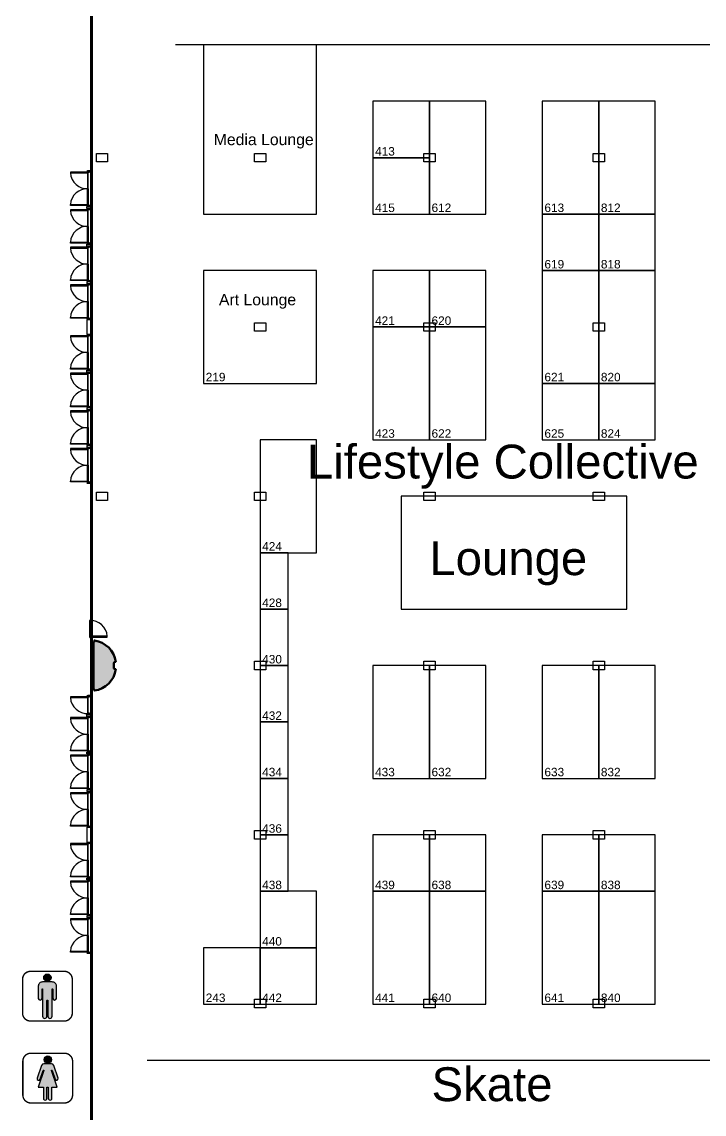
# Model space of a CAD drawing. Extents: x -2543 to 6312, y -522 to 14878.
# Drawn here: x -386 to 1064, y 3126 to 5449 of the extents above; entities that cross this region are included whole.
import ezdxf

# ---------------------------------------------------------------- set-up
doc = ezdxf.new("R2010")
doc.units = 0
doc.header["$LTSCALE"] = 5000
doc.header["$PDSIZE"] = 1
for name, color, linetype in [('BoothNumber', 7, 'Continuous'), ('BoothOutLine', 7, 'Continuous'), ('DRAWINGLAYER', 7, 'Continuous'), ('show_xref', 7, 'Continuous')]:
    doc.layers.add(name, color=color, linetype=linetype)
doc.layers.add('OCCC Phase V$0$2020sc01$0$L01-west$0$S-CONC-COLS', color=7, linetype='Continuous', lineweight=50)
doc.layers.add('OCCC Phase V$0$2020sc01$0$L01-west$0$S-CONC-SHAD', color=253, linetype='Continuous', lineweight=20)
doc.styles.add('Arial&EBMS', font='Arial', dxfattribs={"height": 1})
doc.styles.add('Arial&EBMS&B', font='Arial', dxfattribs={"height": 1})

# ---------------------------------------------------------------- blocks, each defined once
blk = doc.blocks.new('OCCC Phase V$0$I-Rstmen')
h = blk.add_hatch(color=256)
edge = h.paths.add_edge_path()
edge.add_arc((53.94217236, 22.80841982), 7.86485912, 0, 360.0000000000008)
h = blk.add_hatch(color=256)
edge = h.paths.add_edge_path()
edge.add_line((43.36776537, 13.78728022), (43.63229853, 13.78728022))
edge.add_line((43.63229853, 13.78728022), (43.91094377, 13.78728022))
edge.add_arc((43.63935452745231, 4.867709914520999), 8.923704116063677, 88.2559573455592, 179.9812346534924)
edge.add_line((34.71565089, 4.87063258), (34.71565089, -21.32201987))
edge.add_arc((38.616684235, -20.71828853214634), 3.947474216142326, 188.7974105212529, 351.2025894787488)
edge.add_line((42.51771758, -21.32201987), (42.51771758, -1.25956268))
edge.add_arc((43.214330675, -1.25956268), 0.696613095, 0, 180.0000000000004, ccw=False)
edge.add_line((43.91094377, -1.25956268), (43.91094377, -24.66576273))
edge.add_line((43.91094377, -24.66576273), (43.91094377, -59.21777234))
edge.add_arc((48.36926759, -59.21777234), 4.458323819999997, 180.0000000000004, 360)
edge.add_line((52.82759141, -59.21777234), (52.82759141, -25.78034369))
edge.add_arc((53.942172365, -25.78034369), 1.114580955000001, 0, 180.0000000000004, ccw=False)
edge.add_line((55.05675332, -25.78034369), (55.05675332, -59.21777234))
edge.add_arc((59.51507714, -59.21777234), 4.45832382, 180.0000000000004, 360)
edge.add_line((63.97340096, -59.21777234), (63.97340096, -24.66576273))
edge.add_line((63.97340096, -24.66576273), (63.97340096, -1.25956268))
edge.add_arc((64.670014055, -1.25956268), 0.696613095, 0, 180.0000000000004, ccw=False)
edge.add_line((65.36662715, -1.25956268), (65.36662715, -21.32201987))
edge.add_arc((69.267660495, -20.71828853214634), 3.947474216142326, 188.7974105212529, 351.2025894787488)
edge.add_line((73.16869384, -21.32201987), (73.16869384, 4.87063258))
edge.add_arc((64.24499020254778, 4.867709914520907), 8.923704116063677, 0.0187653465081772, 91.74404265444139)
edge.add_line((63.97340096, 13.78728022), (43.36776537, 13.78728022))
at = {"const_width": 3}
blk.add_lwpolyline([(18.18275073, -69.3598488), (89.92841465, -69.3598488, 0.41421356), (106.92080873, -52.36745471), (106.92080873, 19.3782092, 0.41421356), (89.92841465, 36.37060329), (18.18275073, 36.37060329, 0.41421356), (1.19035665, 19.3782092), (1.19035665, -52.36745471, 0.41421356)], format="xyb", close=True, dxfattribs=at)
blk.add_lwpolyline([(43.63229853, 13.78728022), (43.91094377, 13.78728022, 0.42306085), (34.71565089, 4.87063258), (34.71565089, -21.32201987, 0.85714286), (42.51771758, -21.32201987), (42.51771758, -1.25956268, -1), (43.91094377, -1.25956268), (43.91094377, -24.66576273), (43.91094377, -59.21777234, 1), (52.82759141, -59.21777234), (52.82759141, -25.78034369, -1), (55.05675332, -25.78034369), (55.05675332, -59.21777234, 1), (63.97340096, -59.21777234), (63.97340096, -24.66576273), (63.97340096, -1.25956268, -1), (65.36662715, -1.25956268), (65.36662715, -21.32201987, 0.85714286), (73.16869384, -21.32201987), (73.16869384, 4.87063258, 0.42306085), (63.97340096, 13.78728022), (43.36776537, 13.78728022)], format="xyb", close=True)
blk.add_circle((53.94217236, 22.80841982), 7.86485912)
blk = doc.blocks.new('OCCC Phase V$0$I-Rstwmn')
h = blk.add_hatch(color=256)
edge = h.paths.add_edge_path()
edge.add_arc((54.12200597, 22.72633557), 7.79171646, 0, 360.0000000000008)
h = blk.add_hatch(color=256)
edge = h.paths.add_edge_path()
edge.add_line((61.79568616, -0.52068365), (74.05477473, -36.12366201))
edge.add_line((74.05477473, -36.12366201), (62.64704409, -36.12366201))
edge.add_line((62.64704409, -36.12366201), (62.64704409, -59.29985659))
edge.add_arc((58.94181551, -59.98934580506506), 3.768834595433958, -190.54134138529582, 10.54134138529588, ccw=False)
edge.add_line((55.23658693, -59.29985659), (55.23658693, -36.12366201))
edge.add_line((55.23658693, -36.12366201), (53.85041677, -36.12366201))
edge.add_line((53.85041677, -36.12366201), (52.46424661, -36.12366201))
edge.add_line((52.46424661, -36.12366201), (52.46424661, -59.29985659))
edge.add_arc((48.75901802999999, -59.98934580506506), 3.768834595433958, -190.54134138529582, 10.54134138529588, ccw=False)
edge.add_line((45.05378945, -59.29985659), (45.05378945, -36.12366201))
edge.add_line((45.05378945, -36.12366201), (33.64605881, -36.12366201))
edge.add_line((33.64605881, -36.12366201), (45.90514737, -0.52068365))
edge.add_arc((45.24695481802243, -0.3125303474150642), 0.6903225571106276, 342.4504485692472, 519.5495513730091)
edge.add_line((44.60014004, -0.07133359), (38.02170285, -19.17650245))
edge.add_arc((34.86522467057643, -17.93430531251272), 3.392109701286016, 163.4815705511478, 338.5184294105334, ccw=False)
edge.add_line((31.613113, -16.969848), (41.0576729, 10.45914558))
edge.add_arc((45.60846772432711, 8.892181227520654), 4.813014732479354, 89.99999999999437, 160.9999996392767, ccw=False)
edge.add_line((45.60846769, 13.70519596), (53.85041677, 13.70519596))
edge.add_line((53.85041677, 13.70519596), (62.09236584, 13.70519596))
edge.add_arc((62.09236581067292, 8.89218122051089), 4.813014739489101, 19.00000042024533, 89.99999999999437, ccw=False)
edge.add_line((66.64316064, 10.45914558), (76.08772053, -16.969848))
edge.add_arc((72.83560886442355, -17.93430531272942), 3.392109696553987, -158.51842938301013, 16.518429476373626, ccw=False)
edge.add_line((69.67913069, -19.17650245), (63.10069349, -0.07133359))
edge.add_arc((62.45387871197757, -0.312530347415064), 0.6903225571106243, 20.45044862699087, 197.5495514307545)
at = {"const_width": 3}
blk.add_lwpolyline([(18.11510496, -69.44193305), (89.86076888, -69.44193305, 0.41421356), (106.85316297, -52.44953897), (106.85316297, 19.29612495, 0.41421356), (89.86076888, 36.28851904), (18.11510496, 36.28851904, 0.41421356), (1.12271088, 19.29612495), (1.12271088, -52.44953897, 0.41421356)], format="xyb", close=True, dxfattribs=at)
blk.add_lwpolyline([(61.79568616, -0.52068365, -0.975), (63.10069349, -0.07133359), (69.67913069, -19.17650245, 0.9576), (76.08772053, -16.969848), (66.64316064, 10.45914558, 0.32010252), (62.09236584, 13.70519596), (53.85041677, 13.70519596), (45.60846769, 13.70519596, 0.32010252), (41.0576729, 10.45914558), (31.613113, -16.969848, 0.9576), (38.02170285, -19.17650245), (44.60014004, -0.07133359, -0.975), (45.90514737, -0.52068365), (33.64605881, -36.12366201), (45.05378945, -36.12366201), (45.05378945, -59.29985659, 1.20325203), (52.46424661, -59.29985659), (52.46424661, -36.12366201), (53.85041677, -36.12366201), (55.23658693, -36.12366201), (55.23658693, -59.29985659, 1.20325203), (62.64704409, -59.29985659), (62.64704409, -36.12366201), (74.05477473, -36.12366201)], format="xyb", close=True)
blk.add_circle((54.12200597, 22.72633557), 7.79171646)
blk = doc.blocks.new('OCCC Phase V$0$2020sc01$0$L01-west$0$c9h')
at = {"layer": 'OCCC Phase V$0$2020sc01$0$L01-west$0$S-CONC-SHAD'}
h = blk.add_hatch(color=256, dxfattribs=at)
edge = h.paths.add_edge_path()
edge.add_line((6, -49.40411969), (8, -51.40411969))
edge.add_line((8, -51.40411969), (8, -53.40411969))
edge.add_arc((0, 0), 54, 278.519623987589, 351.4803755790106)
edge.add_line((53.40411969, -8), (51.40411969, -8))
edge.add_line((51.40411969, -8), (49.40411969, -6))
edge.add_line((49.40411969, -6), (49.40411969, 6))
edge.add_line((49.40411969, 6), (51.40411969, 8))
edge.add_line((51.40411969, 8), (53.40411969, 8))
edge.add_arc((0, 0), 54, 8.519624009630077, 81.4803756010517)
edge.add_line((8, 53.40411969), (8, 51.40411969))
edge.add_line((8, 51.40411969), (6, 49.40411969))
edge.add_line((6, 49.40411969), (6, -49.40411969))
at = {"layer": 'Defpoints'}
blk.add_point((25, 0), dxfattribs=at)
at = {"layer": 'OCCC Phase V$0$2020sc01$0$L01-west$0$S-CONC-COLS'}
blk.add_lwpolyline([(6, -49.40411969), (8, -51.40411969), (8, -53.40411969, 0.32956068), (53.40411969, -8), (51.40411969, -8), (49.40411969, -6), (49.40411969, 6), (51.40411969, 8), (53.40411969, 8, 0.32956068), (8, 53.40411969), (8, 51.40411969), (6, 49.40411969)], format="xyb", close=True, dxfattribs=at)
blk = doc.blocks.new('FACILITY_X0000198')
at = {"layer": 'show_xref', "color": 0}
for p, q in [((-240, -236), (-240, 12716)), ((-238, -238), (-238, 12718)), ((-236, -236), (-236, 12716)), ((-240, 5652), (-240, 5132)), ((-228, 5151), (-228, 5169)), ((-228, 5169), (-204, 5169)), ((-204, 5169), (-204, 5151)), ((108, 5151), (108, 5169)), ((108, 5169), (132, 5169)), ((132, 5169), (132, 5151)), ((468, 5151), (468, 5169)), ((468, 5169), (492, 5169)), ((492, 5169), (492, 5151)), ((828, 5151), (828, 5169)), ((828, 5169), (852, 5169)), ((852, 5169), (852, 5151)), ((-204, 5151), (-228, 5151)), ((-204, 5151), (-204, 5151)), ((132, 5151), (108, 5151)), ((132, 5151), (132, 5151)), ((492, 5151), (468, 5151)), ((492, 5151), (492, 5151)), ((852, 5151), (828, 5151)), ((852, 5151), (852, 5151)), ((-248, 5132), (-240, 5132)), ((-246.375, 5132), (-246.375, 5131.875)), ((-241.625, 5132), (-246.375, 5132)), ((-241.625, 5131.875), (-241.625, 5132)), ((-248, 5056), (-240, 5056)), ((-248, 5052), (-248, 5056)), ((-240, 5052), (-248, 5052)), ((-246.375, 5056), (-246.375, 5056.125)), ((-241.625, 5056), (-246.375, 5056)), ((-246.375, 5052), (-246.375, 5051.875)), ((-241.625, 5052), (-246.375, 5052)), ((-241.625, 5056.125), (-241.625, 5056)), ((-241.625, 5051.875), (-241.625, 5052)), ((-240, 5056), (-240, 5052)), ((-248, 4976), (-240, 4976)), ((-248, 4972), (-248, 4976)), ((-240, 4972), (-248, 4972)), ((-246.375, 4976), (-246.375, 4976.125)), ((-241.625, 4976), (-246.375, 4976)), ((-241.625, 4972), (-246.375, 4972)), ((-246.375, 4972), (-246.375, 4971.875)), ((-241.625, 4976.125), (-241.625, 4976)), ((-241.625, 4971.875), (-241.625, 4972)), ((-240, 4976), (-240, 4972)), ((-240, 4896), (-248, 4896)), ((-248, 4896), (-248, 4892)), ((-248, 4892), (-240, 4892)), ((-246.375, 4896), (-246.375, 4896.125)), ((-241.625, 4896), (-246.375, 4896)), ((-246.375, 4892), (-246.375, 4891.875)), ((-241.625, 4892), (-246.375, 4892)), ((-241.625, 4896.125), (-241.625, 4896)), ((-241.625, 4891.875), (-241.625, 4892)), ((-240, 4892), (-240, 4896)), ((-248, 4816), (-248, 4784)), ((-248, 4816), (-240, 4816)), ((-246.375, 4816), (-246.375, 4816.125)), ((-241.625, 4816), (-246.375, 4816)), ((-241.625, 4816.125), (-241.625, 4816)), ((-240, 4816), (-240, 4784)), ((108, 4791), (108, 4809)), ((108, 4809), (132, 4809)), ((132, 4809), (132, 4791)), ((468, 4791), (468, 4809)), ((468, 4809), (492, 4809)), ((492, 4809), (492, 4791)), ((828, 4791), (828, 4809)), ((828, 4809), (852, 4809)), ((852, 4809), (852, 4791)), ((132, 4791), (108, 4791)), ((132, 4791), (132, 4791)), ((492, 4791), (468, 4791)), ((492, 4791), (492, 4791)), ((852, 4791), (828, 4791)), ((852, 4791), (852, 4791)), ((-248, 4784), (-240, 4784)), ((-241.625, 4784), (-246.375, 4784)), ((-246.375, 4784), (-246.375, 4783.875)), ((-241.625, 4783.875), (-241.625, 4784)), ((-248, 4708), (-240, 4708)), ((-248, 4704), (-248, 4708)), ((-240, 4704), (-248, 4704)), ((-246.375, 4708), (-246.375, 4708.125)), ((-241.625, 4708), (-246.375, 4708)), ((-246.375, 4704), (-246.375, 4703.875)), ((-241.625, 4704), (-246.375, 4704)), ((-241.625, 4708.125), (-241.625, 4708)), ((-241.625, 4703.875), (-241.625, 4704)), ((-240, 4708), (-240, 4704)), ((-240, 4628), (-248, 4628)), ((-248, 4628), (-248, 4624)), ((-248, 4624), (-240, 4624)), ((-246.375, 4628), (-246.375, 4628.125)), ((-241.625, 4628), (-246.375, 4628)), ((-241.625, 4624), (-246.375, 4624)), ((-246.375, 4624), (-246.375, 4623.875)), ((-241.625, 4628.125), (-241.625, 4628)), ((-241.625, 4623.875), (-241.625, 4624)), ((-240, 4624), (-240, 4628)), ((-240, 4548), (-248, 4548)), ((-248, 4548), (-248, 4544)), ((-248, 4544), (-240, 4544)), ((-246.375, 4548), (-246.375, 4548.125)), ((-241.625, 4548), (-246.375, 4548)), ((-241.625, 4544), (-246.375, 4544)), ((-246.375, 4544), (-246.375, 4543.875)), ((-241.625, 4548.125), (-241.625, 4548)), ((-241.625, 4543.875), (-241.625, 4544)), ((-240, 4544), (-240, 4548)), ((-248, 4468), (-240, 4468)), ((-246.375, 4468), (-246.375, 4468.125)), ((-241.625, 4468), (-246.375, 4468)), ((-241.625, 4468.125), (-241.625, 4468)), ((-240, 4468), (-240, 4178)), ((-240, 4440), (-240, 4420)), ((-228, 4431), (-228, 4449)), ((-228, 4449), (-204, 4449)), ((-204, 4449), (-204, 4431)), ((108, 4431), (108, 4449)), ((108, 4449), (132, 4449)), ((132, 4449), (132, 4431)), ((468, 4431), (468, 4449)), ((468, 4449), (492, 4449)), ((492, 4449), (492, 4431)), ((828, 4431), (828, 4449)), ((828, 4449), (852, 4449)), ((852, 4449), (852, 4431)), ((-204, 4431), (-228, 4431)), ((-204, 4431), (-204, 4431)), ((132, 4431), (108, 4431)), ((132, 4431), (132, 4431)), ((492, 4431), (468, 4431)), ((492, 4431), (492, 4431)), ((852, 4431), (828, 4431)), ((852, 4431), (852, 4431)), ((-240, 4196), (-240, 4178)), ((-240, 4138), (-240, 4016)), ((-240, 4138), (-240, 4120)), ((108, 4071), (108, 4089)), ((108, 4089), (132, 4089)), ((132, 4089), (132, 4071)), ((468, 4071), (468, 4089)), ((468, 4089), (492, 4089)), ((492, 4089), (492, 4071)), ((828, 4071), (828, 4089)), ((828, 4089), (852, 4089)), ((852, 4089), (852, 4071)), ((-190.59588031, 4077.5), (-190.59588031, 4082.5)), ((132, 4071), (108, 4071)), ((132, 4071), (132, 4071)), ((492, 4071), (468, 4071)), ((492, 4071), (492, 4071)), ((852, 4071), (828, 4071)), ((852, 4071), (852, 4071)), ((-240, 4062), (-240, 4044)), ((-195.87362379, 4048.60154585), (-195.87362379, 4048.60154585)), ((-208.60154585, 4035.87362379), (-208.60154585, 4035.87362379)), ((-248, 4016), (-240, 4016)), ((-241.625, 4016), (-246.375, 4016)), ((-246.375, 4016), (-246.375, 4015.875)), ((-241.625, 4015.875), (-241.625, 4016)), ((-248, 3976), (-240, 3976)), ((-248, 3972), (-248, 3976)), ((-246.375, 3976), (-246.375, 3976.125)), ((-241.625, 3976), (-246.375, 3976)), ((-241.625, 3976.125), (-241.625, 3976)), ((-240, 3976), (-240, 3972)), ((-240, 3972), (-248, 3972)), ((-241.625, 3972), (-246.375, 3972)), ((-246.375, 3972), (-246.375, 3971.875)), ((-241.625, 3971.875), (-241.625, 3972)), ((-248, 3896), (-240, 3896)), ((-248, 3892), (-248, 3896)), ((-240, 3892), (-248, 3892)), ((-246.375, 3896), (-246.375, 3896.125)), ((-241.625, 3896), (-246.375, 3896)), ((-246.375, 3892), (-246.375, 3891.875)), ((-241.625, 3892), (-246.375, 3892)), ((-241.625, 3896.125), (-241.625, 3896)), ((-241.625, 3891.875), (-241.625, 3892)), ((-240, 3896), (-240, 3892)), ((-240, 3816), (-248, 3816)), ((-248, 3816), (-248, 3812)), ((-248, 3812), (-240, 3812)), ((-246.375, 3816), (-246.375, 3816.125)), ((-241.625, 3816), (-246.375, 3816)), ((-241.625, 3812), (-246.375, 3812)), ((-246.375, 3812), (-246.375, 3811.875)), ((-241.625, 3816.125), (-241.625, 3816)), ((-241.625, 3811.875), (-241.625, 3812)), ((-240, 3812), (-240, 3816)), ((-248, 3736), (-240, 3736)), ((-248, 3736), (-248, 3704)), ((-246.375, 3736), (-246.375, 3736.125)), ((-241.625, 3736), (-246.375, 3736)), ((-241.625, 3736.125), (-241.625, 3736)), ((-240, 3736), (-240, 3704)), ((108, 3711), (108, 3729)), ((108, 3729), (132, 3729)), ((132, 3729), (132, 3711)), ((468, 3711), (468, 3729)), ((468, 3729), (492, 3729)), ((492, 3729), (492, 3711)), ((828, 3711), (828, 3729)), ((828, 3729), (852, 3729)), ((852, 3729), (852, 3711)), ((-248, 3704), (-240, 3704)), ((-241.625, 3704), (-246.375, 3704)), ((-246.375, 3704), (-246.375, 3703.875)), ((-241.625, 3703.875), (-241.625, 3704)), ((132, 3711), (108, 3711)), ((132, 3711), (132, 3711)), ((492, 3711), (468, 3711)), ((492, 3711), (492, 3711)), ((852, 3711), (828, 3711)), ((852, 3711), (852, 3711)), ((-248, 3628), (-240, 3628)), ((-248, 3624), (-248, 3628)), ((-240, 3624), (-248, 3624)), ((-246.375, 3628), (-246.375, 3628.125)), ((-241.625, 3628), (-246.375, 3628)), ((-246.375, 3624), (-246.375, 3623.875)), ((-241.625, 3624), (-246.375, 3624)), ((-241.625, 3628.125), (-241.625, 3628)), ((-241.625, 3623.875), (-241.625, 3624)), ((-240, 3628), (-240, 3624)), ((-240, 3548), (-248, 3548)), ((-248, 3548), (-248, 3544)), ((-248, 3544), (-240, 3544)), ((-246.375, 3548), (-246.375, 3548.125)), ((-241.625, 3548), (-246.375, 3548)), ((-241.625, 3544), (-246.375, 3544)), ((-246.375, 3544), (-246.375, 3543.875)), ((-241.625, 3548.125), (-241.625, 3548)), ((-241.625, 3543.875), (-241.625, 3544)), ((-240, 3544), (-240, 3548)), ((-240, 3468), (-248, 3468)), ((-246.375, 3468), (-246.375, 3468.125)), ((-241.625, 3468), (-246.375, 3468)), ((-241.625, 3468.125), (-241.625, 3468)), ((-240, 3468), (-240, 3436)), ((-240, 3372), (-240, 3204)), ((108, 3352.242), (108, 3370.242)), ((108, 3370.242), (132, 3370.242)), ((132, 3370.242), (132, 3352.242)), ((468, 3352.242), (468, 3370.242)), ((468, 3370.242), (492, 3370.242)), ((492, 3370.242), (492, 3352.242)), ((828, 3352.242), (828, 3370.242)), ((828, 3370.242), (852, 3370.242)), ((852, 3370.242), (852, 3352.242)), ((132, 3352.242), (108, 3352.242)), ((132, 3352.242), (132, 3352.242)), ((492, 3352.242), (468, 3352.242)), ((492, 3352.242), (492, 3352.242)), ((852, 3352.242), (828, 3352.242)), ((852, 3352.242), (852, 3352.242)), ((-240, 3140), (-240, 3132))]:
    blk.add_line(p, q, dxfattribs=at)
for points in [[(-283.28125, 5127.71875), (-247.40625, 5127.71875), (-247.40625, 5129.46875), (-283.28125, 5129.46875)], [(-245.125, 5094.0625), (-245.125, 5129.9375), (-246.875, 5129.9375), (-246.875, 5094.0625)], [(-245.125, 5093.9375), (-245.125, 5058.0625), (-246.875, 5058.0625), (-246.875, 5093.9375)], [(-283.28125, 5060.28125), (-247.40625, 5060.28125), (-247.40625, 5058.53125), (-283.28125, 5058.53125)], [(-283.28125, 5047.71875), (-247.40625, 5047.71875), (-247.40625, 5049.46875), (-283.28125, 5049.46875)], [(-245.125, 5014.0625), (-245.125, 5049.9375), (-246.875, 5049.9375), (-246.875, 5014.0625)], [(-245.125, 5013.9375), (-245.125, 4978.0625), (-246.875, 4978.0625), (-246.875, 5013.9375)], [(-283.28125, 4980.28125), (-247.40625, 4980.28125), (-247.40625, 4978.53125), (-283.28125, 4978.53125)], [(-283.28125, 4967.71875), (-247.40625, 4967.71875), (-247.40625, 4969.46875), (-283.28125, 4969.46875)], [(-245.125, 4934.0625), (-245.125, 4969.9375), (-246.875, 4969.9375), (-246.875, 4934.0625)], [(-245.125, 4933.9375), (-245.125, 4898.0625), (-246.875, 4898.0625), (-246.875, 4933.9375)], [(-283.28125, 4900.28125), (-247.40625, 4900.28125), (-247.40625, 4898.53125), (-283.28125, 4898.53125)], [(-283.28125, 4887.71875), (-247.40625, 4887.71875), (-247.40625, 4889.46875), (-283.28125, 4889.46875)], [(-245.125, 4854.0625), (-245.125, 4889.9375), (-246.875, 4889.9375), (-246.875, 4854.0625)], [(-245.125, 4853.9375), (-245.125, 4818.0625), (-246.875, 4818.0625), (-246.875, 4853.9375)], [(-283.28125, 4820.28125), (-247.40625, 4820.28125), (-247.40625, 4818.53125), (-283.28125, 4818.53125)], [(-283.28125, 4779.71875), (-247.40625, 4779.71875), (-247.40625, 4781.46875), (-283.28125, 4781.46875)], [(-245.125, 4746.0625), (-245.125, 4781.9375), (-246.875, 4781.9375), (-246.875, 4746.0625)], [(-245.125, 4745.9375), (-245.125, 4710.0625), (-246.875, 4710.0625), (-246.875, 4745.9375)], [(-283.28125, 4712.28125), (-247.40625, 4712.28125), (-247.40625, 4710.53125), (-283.28125, 4710.53125)], [(-283.28125, 4699.71875), (-247.40625, 4699.71875), (-247.40625, 4701.46875), (-283.28125, 4701.46875)], [(-245.125, 4666.0625), (-245.125, 4701.9375), (-246.875, 4701.9375), (-246.875, 4666.0625)], [(-245.125, 4665.9375), (-245.125, 4630.0625), (-246.875, 4630.0625), (-246.875, 4665.9375)], [(-283.28125, 4632.28125), (-247.40625, 4632.28125), (-247.40625, 4630.53125), (-283.28125, 4630.53125)], [(-283.28125, 4619.71875), (-247.40625, 4619.71875), (-247.40625, 4621.46875), (-283.28125, 4621.46875)], [(-245.125, 4586.0625), (-245.125, 4621.9375), (-246.875, 4621.9375), (-246.875, 4586.0625)], [(-245.125, 4585.9375), (-245.125, 4550.0625), (-246.875, 4550.0625), (-246.875, 4585.9375)], [(-283.28125, 4552.28125), (-247.40625, 4552.28125), (-247.40625, 4550.53125), (-283.28125, 4550.53125)], [(-283.28125, 4539.71875), (-247.40625, 4539.71875), (-247.40625, 4541.46875), (-283.28125, 4541.46875)], [(-245.125, 4506.0625), (-245.125, 4541.9375), (-246.875, 4541.9375), (-246.875, 4506.0625)], [(-245.125, 4505.9375), (-245.125, 4470.0625), (-246.875, 4470.0625), (-246.875, 4505.9375)], [(-283.28125, 4472.28125), (-247.40625, 4472.28125), (-247.40625, 4470.53125), (-283.28125, 4470.53125)], [(-242.875, 4175.9375), (-242.875, 4140.0625), (-241.125, 4140.0625), (-241.125, 4175.9375)], [(-204.71875, 4142.28125), (-240.59375, 4142.28125), (-240.59375, 4140.53125), (-204.71875, 4140.53125)], [(-283.28125, 4011.71875), (-247.40625, 4011.71875), (-247.40625, 4013.46875), (-283.28125, 4013.46875)], [(-245.125, 3978.0625), (-245.125, 4013.9375), (-246.875, 4013.9375), (-246.875, 3978.0625)], [(-283.28125, 3967.71875), (-247.40625, 3967.71875), (-247.40625, 3969.46875), (-283.28125, 3969.46875)], [(-245.125, 3934.0625), (-245.125, 3969.9375), (-246.875, 3969.9375), (-246.875, 3934.0625)], [(-245.125, 3933.9375), (-245.125, 3898.0625), (-246.875, 3898.0625), (-246.875, 3933.9375)], [(-283.28125, 3900.28125), (-247.40625, 3900.28125), (-247.40625, 3898.53125), (-283.28125, 3898.53125)], [(-283.28125, 3887.71875), (-247.40625, 3887.71875), (-247.40625, 3889.46875), (-283.28125, 3889.46875)], [(-245.125, 3854.0625), (-245.125, 3889.9375), (-246.875, 3889.9375), (-246.875, 3854.0625)], [(-245.125, 3853.9375), (-245.125, 3818.0625), (-246.875, 3818.0625), (-246.875, 3853.9375)], [(-283.28125, 3820.28125), (-247.40625, 3820.28125), (-247.40625, 3818.53125), (-283.28125, 3818.53125)], [(-245.125, 3774.0625), (-245.125, 3809.9375), (-246.875, 3809.9375), (-246.875, 3774.0625)], [(-283.28125, 3807.71875), (-247.40625, 3807.71875), (-247.40625, 3809.46875), (-283.28125, 3809.46875)], [(-245.125, 3773.9375), (-245.125, 3738.0625), (-246.875, 3738.0625), (-246.875, 3773.9375)], [(-283.28125, 3740.28125), (-247.40625, 3740.28125), (-247.40625, 3738.53125), (-283.28125, 3738.53125)], [(-283.28125, 3699.71875), (-247.40625, 3699.71875), (-247.40625, 3701.46875), (-283.28125, 3701.46875)], [(-245.125, 3666.0625), (-245.125, 3701.9375), (-246.875, 3701.9375), (-246.875, 3666.0625)], [(-245.125, 3665.9375), (-245.125, 3630.0625), (-246.875, 3630.0625), (-246.875, 3665.9375)], [(-283.28125, 3632.28125), (-247.40625, 3632.28125), (-247.40625, 3630.53125), (-283.28125, 3630.53125)], [(-283.28125, 3619.71875), (-247.40625, 3619.71875), (-247.40625, 3621.46875), (-283.28125, 3621.46875)], [(-245.125, 3586.0625), (-245.125, 3621.9375), (-246.875, 3621.9375), (-246.875, 3586.0625)], [(-245.125, 3585.9375), (-245.125, 3550.0625), (-246.875, 3550.0625), (-246.875, 3585.9375)], [(-283.28125, 3552.28125), (-247.40625, 3552.28125), (-247.40625, 3550.53125), (-283.28125, 3550.53125)], [(-283.28125, 3539.71875), (-247.40625, 3539.71875), (-247.40625, 3541.46875), (-283.28125, 3541.46875)], [(-245.125, 3506.0625), (-245.125, 3541.9375), (-246.875, 3541.9375), (-246.875, 3506.0625)], [(-245.125, 3505.9375), (-245.125, 3470.0625), (-246.875, 3470.0625), (-246.875, 3505.9375)], [(-283.28125, 3472.28125), (-247.40625, 3472.28125), (-247.40625, 3470.53125), (-283.28125, 3470.53125)]]:
    blk.add_lwpolyline(points, close=True, dxfattribs=at)
for points in [[(-241.25, 5131.875, -0.41421356), (-241.125, 5131.75), (-241.125, 5130.125, -0.41421356), (-241.25, 5130), (-243.125, 5130), (-243.125, 5129.5, -0.41421356), (-243.25, 5129.375), (-244.75, 5129.375, -0.41421356), (-244.875, 5129.5), (-244.875, 5130), (-246.75, 5130, -0.41421356), (-246.875, 5130.125), (-246.875, 5131.75, -0.41421356), (-246.75, 5131.875), (-246.375, 5131.875), (-246.375, 5131.75), (-246.75, 5131.75), (-246.75, 5130.125), (-244.75, 5130.125), (-244.75, 5129.5), (-243.25, 5129.5), (-243.25, 5130.125), (-241.25, 5130.125), (-241.25, 5131.75), (-241.625, 5131.75), (-241.625, 5131.875)], [(-241.25, 5056.125, 0.41421356), (-241.125, 5056.25), (-241.125, 5057.875, 0.41421356), (-241.25, 5058), (-243.125, 5058), (-243.125, 5058.5, 0.41421356), (-243.25, 5058.625), (-244.75, 5058.625, 0.41421356), (-244.875, 5058.5), (-244.875, 5058), (-246.75, 5058, 0.41421356), (-246.875, 5057.875), (-246.875, 5056.25, 0.41421356), (-246.75, 5056.125), (-246.375, 5056.125), (-246.375, 5056.25), (-246.75, 5056.25), (-246.75, 5057.875), (-244.75, 5057.875), (-244.75, 5058.5), (-243.25, 5058.5), (-243.25, 5057.875), (-241.25, 5057.875), (-241.25, 5056.25), (-241.625, 5056.25), (-241.625, 5056.125)], [(-241.25, 5051.875, -0.41421356), (-241.125, 5051.75), (-241.125, 5050.125, -0.41421356), (-241.25, 5050), (-243.125, 5050), (-243.125, 5049.5, -0.41421356), (-243.25, 5049.375), (-244.75, 5049.375, -0.41421356), (-244.875, 5049.5), (-244.875, 5050), (-246.75, 5050, -0.41421356), (-246.875, 5050.125), (-246.875, 5051.75, -0.41421356), (-246.75, 5051.875), (-246.375, 5051.875), (-246.375, 5051.75), (-246.75, 5051.75), (-246.75, 5050.125), (-244.75, 5050.125), (-244.75, 5049.5), (-243.25, 5049.5), (-243.25, 5050.125), (-241.25, 5050.125), (-241.25, 5051.75), (-241.625, 5051.75), (-241.625, 5051.875)], [(-241.25, 4976.125, 0.41421356), (-241.125, 4976.25), (-241.125, 4977.875, 0.41421356), (-241.25, 4978), (-243.125, 4978), (-243.125, 4978.5, 0.41421356), (-243.25, 4978.625), (-244.75, 4978.625, 0.41421356), (-244.875, 4978.5), (-244.875, 4978), (-246.75, 4978, 0.41421356), (-246.875, 4977.875), (-246.875, 4976.25, 0.41421356), (-246.75, 4976.125), (-246.375, 4976.125), (-246.375, 4976.25), (-246.75, 4976.25), (-246.75, 4977.875), (-244.75, 4977.875), (-244.75, 4978.5), (-243.25, 4978.5), (-243.25, 4977.875), (-241.25, 4977.875), (-241.25, 4976.25), (-241.625, 4976.25), (-241.625, 4976.125)], [(-241.25, 4971.875, -0.41421356), (-241.125, 4971.75), (-241.125, 4970.125, -0.41421356), (-241.25, 4970), (-243.125, 4970), (-243.125, 4969.5, -0.41421356), (-243.25, 4969.375), (-244.75, 4969.375, -0.41421356), (-244.875, 4969.5), (-244.875, 4970), (-246.75, 4970, -0.41421356), (-246.875, 4970.125), (-246.875, 4971.75, -0.41421356), (-246.75, 4971.875), (-246.375, 4971.875), (-246.375, 4971.75), (-246.75, 4971.75), (-246.75, 4970.125), (-244.75, 4970.125), (-244.75, 4969.5), (-243.25, 4969.5), (-243.25, 4970.125), (-241.25, 4970.125), (-241.25, 4971.75), (-241.625, 4971.75), (-241.625, 4971.875)], [(-241.25, 4896.125, 0.41421356), (-241.125, 4896.25), (-241.125, 4897.875, 0.41421356), (-241.25, 4898), (-243.125, 4898), (-243.125, 4898.5, 0.41421356), (-243.25, 4898.625), (-244.75, 4898.625, 0.41421356), (-244.875, 4898.5), (-244.875, 4898), (-246.75, 4898, 0.41421356), (-246.875, 4897.875), (-246.875, 4896.25, 0.41421356), (-246.75, 4896.125), (-246.375, 4896.125), (-246.375, 4896.25), (-246.75, 4896.25), (-246.75, 4897.875), (-244.75, 4897.875), (-244.75, 4898.5), (-243.25, 4898.5), (-243.25, 4897.875), (-241.25, 4897.875), (-241.25, 4896.25), (-241.625, 4896.25), (-241.625, 4896.125)], [(-241.25, 4891.875, -0.41421356), (-241.125, 4891.75), (-241.125, 4890.125, -0.41421356), (-241.25, 4890), (-243.125, 4890), (-243.125, 4889.5, -0.41421356), (-243.25, 4889.375), (-244.75, 4889.375, -0.41421356), (-244.875, 4889.5), (-244.875, 4890), (-246.75, 4890, -0.41421356), (-246.875, 4890.125), (-246.875, 4891.75, -0.41421356), (-246.75, 4891.875), (-246.375, 4891.875), (-246.375, 4891.75), (-246.75, 4891.75), (-246.75, 4890.125), (-244.75, 4890.125), (-244.75, 4889.5), (-243.25, 4889.5), (-243.25, 4890.125), (-241.25, 4890.125), (-241.25, 4891.75), (-241.625, 4891.75), (-241.625, 4891.875)], [(-241.25, 4816.125, 0.41421356), (-241.125, 4816.25), (-241.125, 4817.875, 0.41421356), (-241.25, 4818), (-243.125, 4818), (-243.125, 4818.5, 0.41421356), (-243.25, 4818.625), (-244.75, 4818.625, 0.41421356), (-244.875, 4818.5), (-244.875, 4818), (-246.75, 4818, 0.41421356), (-246.875, 4817.875), (-246.875, 4816.25, 0.41421356), (-246.75, 4816.125), (-246.375, 4816.125), (-246.375, 4816.25), (-246.75, 4816.25), (-246.75, 4817.875), (-244.75, 4817.875), (-244.75, 4818.5), (-243.25, 4818.5), (-243.25, 4817.875), (-241.25, 4817.875), (-241.25, 4816.25), (-241.625, 4816.25), (-241.625, 4816.125)], [(-241.25, 4783.875, -0.41421356), (-241.125, 4783.75), (-241.125, 4782.125, -0.41421356), (-241.25, 4782), (-243.125, 4782), (-243.125, 4781.5, -0.41421356), (-243.25, 4781.375), (-244.75, 4781.375, -0.41421356), (-244.875, 4781.5), (-244.875, 4782), (-246.75, 4782, -0.41421356), (-246.875, 4782.125), (-246.875, 4783.75, -0.41421356), (-246.75, 4783.875), (-246.375, 4783.875), (-246.375, 4783.75), (-246.75, 4783.75), (-246.75, 4782.125), (-244.75, 4782.125), (-244.75, 4781.5), (-243.25, 4781.5), (-243.25, 4782.125), (-241.25, 4782.125), (-241.25, 4783.75), (-241.625, 4783.75), (-241.625, 4783.875)], [(-241.25, 4708.125, 0.41421356), (-241.125, 4708.25), (-241.125, 4709.875, 0.41421356), (-241.25, 4710), (-243.125, 4710), (-243.125, 4710.5, 0.41421356), (-243.25, 4710.625), (-244.75, 4710.625, 0.41421356), (-244.875, 4710.5), (-244.875, 4710), (-246.75, 4710, 0.41421356), (-246.875, 4709.875), (-246.875, 4708.25, 0.41421356), (-246.75, 4708.125), (-246.375, 4708.125), (-246.375, 4708.25), (-246.75, 4708.25), (-246.75, 4709.875), (-244.75, 4709.875), (-244.75, 4710.5), (-243.25, 4710.5), (-243.25, 4709.875), (-241.25, 4709.875), (-241.25, 4708.25), (-241.625, 4708.25), (-241.625, 4708.125)], [(-241.25, 4703.875, -0.41421356), (-241.125, 4703.75), (-241.125, 4702.125, -0.41421356), (-241.25, 4702), (-243.125, 4702), (-243.125, 4701.5, -0.41421356), (-243.25, 4701.375), (-244.75, 4701.375, -0.41421356), (-244.875, 4701.5), (-244.875, 4702), (-246.75, 4702, -0.41421356), (-246.875, 4702.125), (-246.875, 4703.75, -0.41421356), (-246.75, 4703.875), (-246.375, 4703.875), (-246.375, 4703.75), (-246.75, 4703.75), (-246.75, 4702.125), (-244.75, 4702.125), (-244.75, 4701.5), (-243.25, 4701.5), (-243.25, 4702.125), (-241.25, 4702.125), (-241.25, 4703.75), (-241.625, 4703.75), (-241.625, 4703.875)], [(-241.25, 4628.125, 0.41421356), (-241.125, 4628.25), (-241.125, 4629.875, 0.41421356), (-241.25, 4630), (-243.125, 4630), (-243.125, 4630.5, 0.41421356), (-243.25, 4630.625), (-244.75, 4630.625, 0.41421356), (-244.875, 4630.5), (-244.875, 4630), (-246.75, 4630, 0.41421356), (-246.875, 4629.875), (-246.875, 4628.25, 0.41421356), (-246.75, 4628.125), (-246.375, 4628.125), (-246.375, 4628.25), (-246.75, 4628.25), (-246.75, 4629.875), (-244.75, 4629.875), (-244.75, 4630.5), (-243.25, 4630.5), (-243.25, 4629.875), (-241.25, 4629.875), (-241.25, 4628.25), (-241.625, 4628.25), (-241.625, 4628.125)], [(-241.25, 4623.875, -0.41421356), (-241.125, 4623.75), (-241.125, 4622.125, -0.41421356), (-241.25, 4622), (-243.125, 4622), (-243.125, 4621.5, -0.41421356), (-243.25, 4621.375), (-244.75, 4621.375, -0.41421356), (-244.875, 4621.5), (-244.875, 4622), (-246.75, 4622, -0.41421356), (-246.875, 4622.125), (-246.875, 4623.75, -0.41421356), (-246.75, 4623.875), (-246.375, 4623.875), (-246.375, 4623.75), (-246.75, 4623.75), (-246.75, 4622.125), (-244.75, 4622.125), (-244.75, 4621.5), (-243.25, 4621.5), (-243.25, 4622.125), (-241.25, 4622.125), (-241.25, 4623.75), (-241.625, 4623.75), (-241.625, 4623.875)], [(-241.25, 4548.125, 0.41421356), (-241.125, 4548.25), (-241.125, 4549.875, 0.41421356), (-241.25, 4550), (-243.125, 4550), (-243.125, 4550.5, 0.41421356), (-243.25, 4550.625), (-244.75, 4550.625, 0.41421356), (-244.875, 4550.5), (-244.875, 4550), (-246.75, 4550, 0.41421356), (-246.875, 4549.875), (-246.875, 4548.25, 0.41421356), (-246.75, 4548.125), (-246.375, 4548.125), (-246.375, 4548.25), (-246.75, 4548.25), (-246.75, 4549.875), (-244.75, 4549.875), (-244.75, 4550.5), (-243.25, 4550.5), (-243.25, 4549.875), (-241.25, 4549.875), (-241.25, 4548.25), (-241.625, 4548.25), (-241.625, 4548.125)], [(-241.25, 4543.875, -0.41421356), (-241.125, 4543.75), (-241.125, 4542.125, -0.41421356), (-241.25, 4542), (-243.125, 4542), (-243.125, 4541.5, -0.41421356), (-243.25, 4541.375), (-244.75, 4541.375, -0.41421356), (-244.875, 4541.5), (-244.875, 4542), (-246.75, 4542, -0.41421356), (-246.875, 4542.125), (-246.875, 4543.75, -0.41421356), (-246.75, 4543.875), (-246.375, 4543.875), (-246.375, 4543.75), (-246.75, 4543.75), (-246.75, 4542.125), (-244.75, 4542.125), (-244.75, 4541.5), (-243.25, 4541.5), (-243.25, 4542.125), (-241.25, 4542.125), (-241.25, 4543.75), (-241.625, 4543.75), (-241.625, 4543.875)], [(-241.25, 4468.125, 0.41421356), (-241.125, 4468.25), (-241.125, 4469.875, 0.41421356), (-241.25, 4470), (-243.125, 4470), (-243.125, 4470.5, 0.41421356), (-243.25, 4470.625), (-244.75, 4470.625, 0.41421356), (-244.875, 4470.5), (-244.875, 4470), (-246.75, 4470, 0.41421356), (-246.875, 4469.875), (-246.875, 4468.25, 0.41421356), (-246.75, 4468.125), (-246.375, 4468.125), (-246.375, 4468.25), (-246.75, 4468.25), (-246.75, 4469.875), (-244.75, 4469.875), (-244.75, 4470.5), (-243.25, 4470.5), (-243.25, 4469.875), (-241.25, 4469.875), (-241.25, 4468.25), (-241.625, 4468.25), (-241.625, 4468.125)], [(-241.25, 4015.875, -0.41421356), (-241.125, 4015.75), (-241.125, 4014.125, -0.41421356), (-241.25, 4014), (-243.125, 4014), (-243.125, 4013.5, -0.41421356), (-243.25, 4013.375), (-244.75, 4013.375, -0.41421356), (-244.875, 4013.5), (-244.875, 4014), (-246.75, 4014, -0.41421356), (-246.875, 4014.125), (-246.875, 4015.75, -0.41421356), (-246.75, 4015.875), (-246.375, 4015.875), (-246.375, 4015.75), (-246.75, 4015.75), (-246.75, 4014.125), (-244.75, 4014.125), (-244.75, 4013.5), (-243.25, 4013.5), (-243.25, 4014.125), (-241.25, 4014.125), (-241.25, 4015.75), (-241.625, 4015.75), (-241.625, 4015.875)], [(-241.25, 3976.125, 0.41421356), (-241.125, 3976.25), (-241.125, 3977.875, 0.41421356), (-241.25, 3978), (-243.125, 3978), (-243.125, 3978.5, 0.41421356), (-243.25, 3978.625), (-244.75, 3978.625, 0.41421356), (-244.875, 3978.5), (-244.875, 3978), (-246.75, 3978, 0.41421356), (-246.875, 3977.875), (-246.875, 3976.25, 0.41421356), (-246.75, 3976.125), (-246.375, 3976.125), (-246.375, 3976.25), (-246.75, 3976.25), (-246.75, 3977.875), (-244.75, 3977.875), (-244.75, 3978.5), (-243.25, 3978.5), (-243.25, 3977.875), (-241.25, 3977.875), (-241.25, 3976.25), (-241.625, 3976.25), (-241.625, 3976.125)], [(-241.25, 3971.875, -0.41421356), (-241.125, 3971.75), (-241.125, 3970.125, -0.41421356), (-241.25, 3970), (-243.125, 3970), (-243.125, 3969.5, -0.41421356), (-243.25, 3969.375), (-244.75, 3969.375, -0.41421356), (-244.875, 3969.5), (-244.875, 3970), (-246.75, 3970, -0.41421356), (-246.875, 3970.125), (-246.875, 3971.75, -0.41421356), (-246.75, 3971.875), (-246.375, 3971.875), (-246.375, 3971.75), (-246.75, 3971.75), (-246.75, 3970.125), (-244.75, 3970.125), (-244.75, 3969.5), (-243.25, 3969.5), (-243.25, 3970.125), (-241.25, 3970.125), (-241.25, 3971.75), (-241.625, 3971.75), (-241.625, 3971.875)], [(-241.25, 3896.125, 0.41421356), (-241.125, 3896.25), (-241.125, 3897.875, 0.41421356), (-241.25, 3898), (-243.125, 3898), (-243.125, 3898.5, 0.41421356), (-243.25, 3898.625), (-244.75, 3898.625, 0.41421356), (-244.875, 3898.5), (-244.875, 3898), (-246.75, 3898, 0.41421356), (-246.875, 3897.875), (-246.875, 3896.25, 0.41421356), (-246.75, 3896.125), (-246.375, 3896.125), (-246.375, 3896.25), (-246.75, 3896.25), (-246.75, 3897.875), (-244.75, 3897.875), (-244.75, 3898.5), (-243.25, 3898.5), (-243.25, 3897.875), (-241.25, 3897.875), (-241.25, 3896.25), (-241.625, 3896.25), (-241.625, 3896.125)], [(-241.25, 3891.875, -0.41421356), (-241.125, 3891.75), (-241.125, 3890.125, -0.41421356), (-241.25, 3890), (-243.125, 3890), (-243.125, 3889.5, -0.41421356), (-243.25, 3889.375), (-244.75, 3889.375, -0.41421356), (-244.875, 3889.5), (-244.875, 3890), (-246.75, 3890, -0.41421356), (-246.875, 3890.125), (-246.875, 3891.75, -0.41421356), (-246.75, 3891.875), (-246.375, 3891.875), (-246.375, 3891.75), (-246.75, 3891.75), (-246.75, 3890.125), (-244.75, 3890.125), (-244.75, 3889.5), (-243.25, 3889.5), (-243.25, 3890.125), (-241.25, 3890.125), (-241.25, 3891.75), (-241.625, 3891.75), (-241.625, 3891.875)], [(-241.25, 3816.125, 0.41421356), (-241.125, 3816.25), (-241.125, 3817.875, 0.41421356), (-241.25, 3818), (-243.125, 3818), (-243.125, 3818.5, 0.41421356), (-243.25, 3818.625), (-244.75, 3818.625, 0.41421356), (-244.875, 3818.5), (-244.875, 3818), (-246.75, 3818, 0.41421356), (-246.875, 3817.875), (-246.875, 3816.25, 0.41421356), (-246.75, 3816.125), (-246.375, 3816.125), (-246.375, 3816.25), (-246.75, 3816.25), (-246.75, 3817.875), (-244.75, 3817.875), (-244.75, 3818.5), (-243.25, 3818.5), (-243.25, 3817.875), (-241.25, 3817.875), (-241.25, 3816.25), (-241.625, 3816.25), (-241.625, 3816.125)], [(-241.25, 3811.875, -0.41421356), (-241.125, 3811.75), (-241.125, 3810.125, -0.41421356), (-241.25, 3810), (-243.125, 3810), (-243.125, 3809.5, -0.41421356), (-243.25, 3809.375), (-244.75, 3809.375, -0.41421356), (-244.875, 3809.5), (-244.875, 3810), (-246.75, 3810, -0.41421356), (-246.875, 3810.125), (-246.875, 3811.75, -0.41421356), (-246.75, 3811.875), (-246.375, 3811.875), (-246.375, 3811.75), (-246.75, 3811.75), (-246.75, 3810.125), (-244.75, 3810.125), (-244.75, 3809.5), (-243.25, 3809.5), (-243.25, 3810.125), (-241.25, 3810.125), (-241.25, 3811.75), (-241.625, 3811.75), (-241.625, 3811.875)], [(-241.25, 3736.125, 0.41421356), (-241.125, 3736.25), (-241.125, 3737.875, 0.41421356), (-241.25, 3738), (-243.125, 3738), (-243.125, 3738.5, 0.41421356), (-243.25, 3738.625), (-244.75, 3738.625, 0.41421356), (-244.875, 3738.5), (-244.875, 3738), (-246.75, 3738, 0.41421356), (-246.875, 3737.875), (-246.875, 3736.25, 0.41421356), (-246.75, 3736.125), (-246.375, 3736.125), (-246.375, 3736.25), (-246.75, 3736.25), (-246.75, 3737.875), (-244.75, 3737.875), (-244.75, 3738.5), (-243.25, 3738.5), (-243.25, 3737.875), (-241.25, 3737.875), (-241.25, 3736.25), (-241.625, 3736.25), (-241.625, 3736.125)], [(-241.25, 3703.875, -0.41421356), (-241.125, 3703.75), (-241.125, 3702.125, -0.41421356), (-241.25, 3702), (-243.125, 3702), (-243.125, 3701.5, -0.41421356), (-243.25, 3701.375), (-244.75, 3701.375, -0.41421356), (-244.875, 3701.5), (-244.875, 3702), (-246.75, 3702, -0.41421356), (-246.875, 3702.125), (-246.875, 3703.75, -0.41421356), (-246.75, 3703.875), (-246.375, 3703.875), (-246.375, 3703.75), (-246.75, 3703.75), (-246.75, 3702.125), (-244.75, 3702.125), (-244.75, 3701.5), (-243.25, 3701.5), (-243.25, 3702.125), (-241.25, 3702.125), (-241.25, 3703.75), (-241.625, 3703.75), (-241.625, 3703.875)], [(-241.25, 3628.125, 0.41421356), (-241.125, 3628.25), (-241.125, 3629.875, 0.41421356), (-241.25, 3630), (-243.125, 3630), (-243.125, 3630.5, 0.41421356), (-243.25, 3630.625), (-244.75, 3630.625, 0.41421356), (-244.875, 3630.5), (-244.875, 3630), (-246.75, 3630, 0.41421356), (-246.875, 3629.875), (-246.875, 3628.25, 0.41421356), (-246.75, 3628.125), (-246.375, 3628.125), (-246.375, 3628.25), (-246.75, 3628.25), (-246.75, 3629.875), (-244.75, 3629.875), (-244.75, 3630.5), (-243.25, 3630.5), (-243.25, 3629.875), (-241.25, 3629.875), (-241.25, 3628.25), (-241.625, 3628.25), (-241.625, 3628.125)], [(-241.25, 3623.875, -0.41421356), (-241.125, 3623.75), (-241.125, 3622.125, -0.41421356), (-241.25, 3622), (-243.125, 3622), (-243.125, 3621.5, -0.41421356), (-243.25, 3621.375), (-244.75, 3621.375, -0.41421356), (-244.875, 3621.5), (-244.875, 3622), (-246.75, 3622, -0.41421356), (-246.875, 3622.125), (-246.875, 3623.75, -0.41421356), (-246.75, 3623.875), (-246.375, 3623.875), (-246.375, 3623.75), (-246.75, 3623.75), (-246.75, 3622.125), (-244.75, 3622.125), (-244.75, 3621.5), (-243.25, 3621.5), (-243.25, 3622.125), (-241.25, 3622.125), (-241.25, 3623.75), (-241.625, 3623.75), (-241.625, 3623.875)], [(-241.25, 3548.125, 0.41421356), (-241.125, 3548.25), (-241.125, 3549.875, 0.41421356), (-241.25, 3550), (-243.125, 3550), (-243.125, 3550.5, 0.41421356), (-243.25, 3550.625), (-244.75, 3550.625, 0.41421356), (-244.875, 3550.5), (-244.875, 3550), (-246.75, 3550, 0.41421356), (-246.875, 3549.875), (-246.875, 3548.25, 0.41421356), (-246.75, 3548.125), (-246.375, 3548.125), (-246.375, 3548.25), (-246.75, 3548.25), (-246.75, 3549.875), (-244.75, 3549.875), (-244.75, 3550.5), (-243.25, 3550.5), (-243.25, 3549.875), (-241.25, 3549.875), (-241.25, 3548.25), (-241.625, 3548.25), (-241.625, 3548.125)], [(-241.25, 3543.875, -0.41421356), (-241.125, 3543.75), (-241.125, 3542.125, -0.41421356), (-241.25, 3542), (-243.125, 3542), (-243.125, 3541.5, -0.41421356), (-243.25, 3541.375), (-244.75, 3541.375, -0.41421356), (-244.875, 3541.5), (-244.875, 3542), (-246.75, 3542, -0.41421356), (-246.875, 3542.125), (-246.875, 3543.75, -0.41421356), (-246.75, 3543.875), (-246.375, 3543.875), (-246.375, 3543.75), (-246.75, 3543.75), (-246.75, 3542.125), (-244.75, 3542.125), (-244.75, 3541.5), (-243.25, 3541.5), (-243.25, 3542.125), (-241.25, 3542.125), (-241.25, 3543.75), (-241.625, 3543.75), (-241.625, 3543.875)], [(-241.25, 3468.125, 0.41421356), (-241.125, 3468.25), (-241.125, 3469.875, 0.41421356), (-241.25, 3470), (-243.125, 3470), (-243.125, 3470.5, 0.41421356), (-243.25, 3470.625), (-244.75, 3470.625, 0.41421356), (-244.875, 3470.5), (-244.875, 3470), (-246.75, 3470, 0.41421356), (-246.875, 3469.875), (-246.875, 3468.25, 0.41421356), (-246.75, 3468.125), (-246.375, 3468.125), (-246.375, 3468.25), (-246.75, 3468.25), (-246.75, 3469.875), (-244.75, 3469.875), (-244.75, 3470.5), (-243.25, 3470.5), (-243.25, 3469.875), (-241.25, 3469.875), (-241.25, 3468.25), (-241.625, 3468.25), (-241.625, 3468.125)]]:
    blk.add_lwpolyline(points, format="xyb", close=True, dxfattribs=at)
for centre in [(-247.375, 5129.96875), (-247.375, 5058.03125), (-247.375, 5049.96875), (-247.375, 4978.03125), (-247.375, 4969.96875), (-247.375, 4898.03125), (-247.375, 4889.96875), (-247.375, 4818.03125), (-247.375, 4781.96875), (-247.375, 4710.03125), (-247.375, 4701.96875), (-247.375, 4630.03125), (-247.375, 4621.96875), (-247.375, 4550.03125), (-247.375, 4541.96875), (-247.375, 4470.03125), (-240.625, 4140.03125), (-247.375, 4013.96875), (-247.375, 3969.96875), (-247.375, 3898.03125), (-247.375, 3889.96875), (-247.375, 3818.03125), (-247.375, 3809.96875), (-247.375, 3738.03125), (-247.375, 3701.96875), (-247.375, 3630.03125), (-247.375, 3621.96875), (-247.375, 3550.03125), (-247.375, 3541.96875), (-247.375, 3470.03125)]:
    blk.add_circle(centre, 0.375, dxfattribs=at)
for centre, start, end in [((-247.375, 5129.96875), 183.5856590576647, 273.5856477821478), ((-247.375, 5058.03125), 86.41435237945008, 176.4143411039331), ((-247.375, 5049.96875), 183.5856590576647, 273.5856477821478), ((-247.375, 4978.03125), 86.41435237945008, 176.4143411039331), ((-247.375, 4969.96875), 183.5856590576647, 273.5856477821478), ((-247.375, 4898.03125), 86.41435237945008, 176.4143411039331), ((-247.375, 4889.96875), 183.5856590576647, 273.5856477821478), ((-247.375, 4818.03125), 86.41435237945008, 176.4143411039331), ((-247.375, 4781.96875), 183.5856590576647, 273.5856477821478), ((-247.375, 4710.03125), 86.41435237945008, 176.4143411039331), ((-247.375, 4701.96875), 183.5856590576647, 273.5856477821478), ((-247.375, 4630.03125), 86.41435237945008, 176.4143411039331), ((-247.375, 4621.96875), 183.5856590576647, 273.5856477821478), ((-247.375, 4550.03125), 86.41435237945008, 176.4143411039331), ((-247.375, 4541.96875), 183.5856590576647, 273.5856477821478), ((-247.375, 4470.03125), 86.41435237945008, 176.4143411039331), ((-240.625, 4140.03125), 3.585659263344732, 93.58564798782774), ((-247.375, 4013.96875), 183.5856590576647, 273.5856477821478), ((-247.375, 3969.96875), 183.5856590576647, 273.5856477821478), ((-247.375, 3898.03125), 86.41435237945008, 176.4143411039331), ((-247.375, 3889.96875), 183.5856590576647, 273.5856477821478), ((-247.375, 3818.03125), 86.41435237945008, 176.4143411039331), ((-247.375, 3809.96875), 183.5856590576647, 273.5856477821478), ((-247.375, 3738.03125), 86.41435237945008, 176.4143411039331), ((-247.375, 3701.96875), 183.5856590576647, 273.5856477821478), ((-247.375, 3630.03125), 86.41435237945008, 176.4143411039331), ((-247.375, 3621.96875), 183.5856590576647, 273.5856477821478), ((-247.375, 3550.03125), 86.41435237945008, 176.4143411039331), ((-247.375, 3541.96875), 183.5856590576647, 273.5856477821478), ((-247.375, 3470.03125), 86.41435237945008, 176.4143411039331)]:
    blk.add_arc(centre, 35.9765625, start, end, dxfattribs=at)
for p in [(-246.875, 5130), (-246.875, 5058), (-246.875, 5050), (-246.875, 4978), (-246.875, 4970), (-246.875, 4898), (-246.875, 4890), (-246.875, 4818), (-246.875, 4782), (-246.875, 4710), (-246.875, 4702), (-246.875, 4630), (-246.875, 4622), (-246.875, 4550), (-246.875, 4542), (-246.875, 4470), (-241.125, 4176), (-241.125, 4140), (-246.875, 4014), (-246.875, 3978), (-246.875, 3970), (-246.875, 3898), (-246.875, 3890), (-246.875, 3818), (-246.875, 3810), (-246.875, 3738), (-246.875, 3702), (-246.875, 3630), (-246.875, 3622), (-246.875, 3550), (-246.875, 3542), (-246.875, 3470)]:
    blk.add_point(p, dxfattribs=at)
for name, p in [('OCCC Phase V$0$2020sc01$0$L01-west$0$c9h', (-240, 4080)), ('OCCC Phase V$0$I-Rstmen', (-386.05108155, 3393.36613851)), ('OCCC Phase V$0$I-Rstwmn', (-385.37982785, 3219.24065006))]:
    blk.add_blockref(name, p, dxfattribs=at)

msp = doc.modelspace()

# ---------------------------------------------------------------- linework, layer by layer
at = {"layer": 'BoothOutLine'}
for points in [[(360, 5280), (360, 5160), (480, 5160), (480, 5280), (360, 5280)], [(480, 5280), (480, 5040), (600, 5040), (600, 5280), (480, 5280)], [(720, 5280), (720, 5040), (840, 5040), (840, 5280), (720, 5280)], [(840, 5280), (840, 5040), (960, 5040), (960, 5280), (840, 5280)], [(360, 5160), (360, 5040), (480, 5040), (480, 5160), (360, 5160)], [(720, 5040), (720, 4920), (840, 4920), (840, 5040), (720, 5040)], [(840, 5040), (840, 4920), (960, 4920), (960, 5040), (840, 5040)], [(0, 4920), (0, 4680), (240, 4680), (240, 4920), (0, 4920)], [(360, 4920), (360, 4800), (480, 4800), (480, 4920), (360, 4920)], [(480, 4920), (480, 4800), (600, 4800), (600, 4920), (480, 4920)], [(720, 4920), (720, 4680), (840, 4680), (840, 4920), (720, 4920)], [(840, 4920), (840, 4680), (960, 4680), (960, 4920), (840, 4920)], [(360, 4800), (360, 4560), (480, 4560), (480, 4800), (360, 4800)], [(480, 4800), (480, 4560), (600, 4560), (600, 4800), (480, 4800)], [(720, 4680), (720, 4560), (840, 4560), (840, 4680), (720, 4680)], [(840, 4680), (840, 4560), (960, 4560), (960, 4680), (840, 4680)], [(120, 4560), (120, 4320), (240, 4320), (240, 4560), (120, 4560)], [(120, 4320), (120, 4200), (180, 4200), (180, 4320), (120, 4320)], [(120, 4200), (120, 4080), (180, 4080), (180, 4200), (120, 4200)], [(120, 4080), (120, 3960), (180, 3960), (180, 4080), (120, 4080)], [(360, 4080), (360, 3840), (480, 3840), (480, 4080), (360, 4080)], [(480, 4080), (480, 3840), (600, 3840), (600, 4080), (480, 4080)], [(720, 4080), (720, 3840), (840, 3840), (840, 4080), (720, 4080)], [(840, 4080), (840, 3840), (960, 3840), (960, 4080), (840, 4080)], [(120, 3960), (120, 3840), (180, 3840), (180, 3960), (120, 3960)], [(120, 3840), (120, 3720), (180, 3720), (180, 3840), (120, 3840)], [(120, 3720), (120, 3600), (180, 3600), (180, 3720), (120, 3720)], [(360, 3720), (360, 3600), (480, 3600), (480, 3720), (360, 3720)], [(480, 3720), (480, 3600), (600, 3600), (600, 3720), (480, 3720)], [(720, 3720), (720, 3600), (840, 3600), (840, 3720), (720, 3720)], [(840, 3720), (840, 3600), (960, 3600), (960, 3720), (840, 3720)], [(120, 3600), (120, 3480), (240, 3480), (240, 3600), (120, 3600)], [(360, 3600), (360, 3360), (480, 3360), (480, 3600), (360, 3600)], [(480, 3600), (480, 3360), (600, 3360), (600, 3600), (480, 3600)], [(720, 3600), (720, 3360), (840, 3360), (840, 3600), (720, 3600)], [(840, 3600), (840, 3360), (960, 3360), (960, 3600), (840, 3600)], [(0, 3480), (0, 3360), (120, 3360), (120, 3480), (0, 3480)], [(120, 3480), (120, 3360), (240, 3360), (240, 3480), (120, 3480)]]:
    msp.add_lwpolyline(points, close=True, dxfattribs=at)
at = {"layer": 'DRAWINGLAYER', "color": 5, "true_color": 0x0000ff}
for p, q in [((6120, 5400), (-60, 5400)), ((1380, 3240), (-120, 3240))]:
    msp.add_line(p, q, dxfattribs=at)
at = {"layer": 'DRAWINGLAYER'}
for points in [[(0, 5400), (0, 5040), (240, 5040), (240, 5400)], [(420, 4440), (420, 4200), (900, 4200), (900, 4440)]]:
    msp.add_lwpolyline(points, close=True, dxfattribs=at)

# ---------------------------------------------------------------- block references
msp.add_blockref('FACILITY_X0000198', (0, 0))

# ---------------------------------------------------------------- texts
at = {"layer": 'BoothNumber', "style": 'Arial&EBMS'}
for s, p in [('413', (364.5, 5164.5)), ('415', (364.5, 5044.5)), ('612', (484.5, 5044.5)), ('613', (724.5, 5044.5)), ('812', (844.5, 5044.5)), ('619', (724.5, 4924.5)), ('818', (844.5, 4924.5)), ('421', (364.5, 4804.5)), ('620', (484.5, 4804.5)), ('219', (4.5, 4684.5)), ('621', (724.5, 4684.5)), ('820', (844.5, 4684.5)), ('423', (364.5, 4564.5)), ('622', (484.5, 4564.5)), ('625', (724.5, 4564.5)), ('824', (844.5, 4564.5)), ('424', (124.5, 4324.5)), ('428', (124.5, 4204.5)), ('430', (124.5, 4084.5)), ('432', (124.5, 3964.5)), ('434', (124.5, 3844.5)), ('433', (364.5, 3844.5)), ('632', (484.5, 3844.5)), ('633', (724.5, 3844.5)), ('832', (844.5, 3844.5)), ('436', (124.5, 3724.5)), ('438', (124.5, 3604.5)), ('439', (364.5, 3604.5)), ('638', (484.5, 3604.5)), ('639', (724.5, 3604.5)), ('838', (844.5, 3604.5)), ('440', (124.5, 3484.5)), ('243', (4.5, 3364.5)), ('442', (124.5, 3364.5)), ('441', (364.5, 3364.5)), ('640', (484.5, 3364.5)), ('641', (724.5, 3364.5)), ('840', (844.5, 3364.5))]:
    msp.add_text(s, height=18, dxfattribs=at).set_placement(p)
at = {"layer": 'DRAWINGLAYER', "color": 178, "true_color": 0x000000}
for s, height, style, p in [('Media Lounge', 24, 'Arial&EBMS', (21.57320783685187, 5186.705331920693)), ('Art Lounge', 24, 'Arial&EBMS', (32.57640345560649, 4846.148305768973)), ('Lounge', 72, 'Arial&EBMS&B', (479.8498296950756, 4272.290813247328))]:
    msp.add_text(s, height=height, dxfattribs=dict(at, style=style)).set_placement(p)
at = {"layer": 'DRAWINGLAYER', "color": 5, "true_color": 0x0000ff, "style": 'Arial&EBMS&B'}
for s, p in [('Lifestyle Collective', (219.6052798632602, 4477.755938177104)), ('Skate', (484.5105963634065, 3153.649867087365))]:
    msp.add_text(s, height=72, dxfattribs=at).set_placement(p)

doc.saveas('drawing.dxf')
